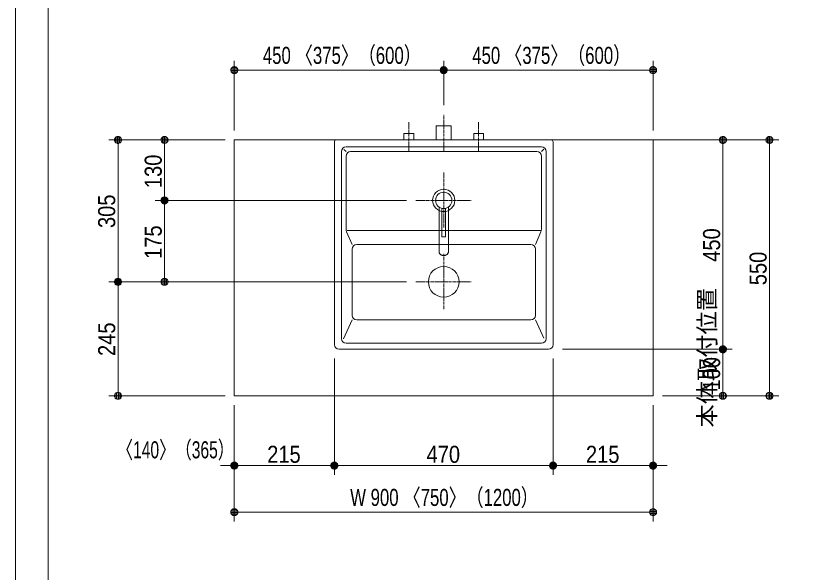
# Model space of a CAD drawing. Units: millimetres, scale not verified. Extents: x -6062 to 6062, y -3045 to 3045.
# Drawn here: x -5788 to -4108, y -799 to 397 of the extents above; entities that cross this region are included whole.
import ezdxf
from ezdxf.enums import TextEntityAlignment as Align

# ---------------------------------------------------------------- set-up
doc = ezdxf.new("R2010")
doc.units = ezdxf.units.MM
doc.header["$LTSCALE"] = 20
doc.linetypes.add('CHAIN1', pattern=[8, 5, -1, 1, -1])
for name, color, linetype, lineweight in [('0-0_1図面枠', 7, 'Continuous', 9), ('0-1_5ボウル・キャビネット', 7, 'Continuous', 9), ('0-2_2寸法-2', 7, 'Continuous', 9), ('0-3_0', 7, 'Continuous', 9), ('0-4_2寸法-1', 7, 'Continuous', 9), ('0-7_4給排水', 7, 'Continuous', 9)]:
    doc.layers.add(name, color=color, linetype=linetype, lineweight=lineweight)
doc.styles.add('ＭＳ Ｐゴシック', font='')
doc.styles.get('ＭＳ Ｐゴシック').set_extended_font_data('MS PGothic')

# ---------------------------------------------------------------- blocks, each defined once
blk = doc.blocks.new('グループ-2')
at = {"layer": '0-0_1図面枠'}
blk.add_lwpolyline([(-80000, 55400), (80000, 55400), (80000, -55400), (-80000, -55400)], close=True, dxfattribs=at)
blk = doc.blocks.new('図面枠')
at = {"layer": '0-0_1図面枠'}
blk.add_blockref('グループ-2', (0, 0), dxfattribs=at)
blk = doc.blocks.new('_Dot')
at = {"layer": '0-3_0'}
for p, q in [((-10, 0), (-20, 0)), ((9.78, 2), (-9.78, 2)), ((7.99, 6), (-7.99, 6)), ((9.16, -3.98), (-9.16, -3.98)), ((6, -7.98), (-6, -7.98))]:
    blk.add_line(p, q, dxfattribs=at)
for points in [[(10, 0), (9.92, 1.25), (9.69, 2.49), (9.3, 3.68), (8.76, 4.82), (8.09, 5.88), (7.29, 6.85), (6.37, 7.71), (5.36, 8.44), (4.26, 9.05), (3.09, 9.51), (1.87, 9.82), (0.63, 9.98), (-0.63, 9.98), (-1.87, 9.82), (-3.09, 9.51), (-4.26, 9.05), (-5.36, 8.44), (-6.37, 7.71), (-7.29, 6.85), (-8.09, 5.88), (-8.76, 4.82), (-9.3, 3.68), (-9.69, 2.49), (-9.92, 1.25), (-10, 0), (0, 0)], [(-10, 0), (-9.92, -1.25), (-9.69, -2.49), (-9.3, -3.68), (-8.76, -4.82), (-8.09, -5.88), (-7.29, -6.85), (-6.37, -7.71), (-5.36, -8.44), (-4.26, -9.05), (-3.09, -9.51), (-1.87, -9.82), (-0.63, -9.98), (0.63, -9.98), (1.87, -9.82), (3.09, -9.51), (4.26, -9.05), (5.36, -8.44), (6.37, -7.71), (7.29, -6.85), (8.09, -5.88), (8.76, -4.82), (9.3, -3.68), (9.69, -2.49), (9.92, -1.25), (10, 0), (0, 0)]]:
    blk.add_lwpolyline(points, close=True, dxfattribs=at)
blk = doc.blocks.new('グループ-6')
at = {"layer": '0-7_4給排水', "linetype": 'CHAIN1'}
blk.add_line((-61600, 2100), (-61600, 3700), dxfattribs=at)
at = {"layer": '0-7_4給排水'}
blk.add_lwpolyline([(-61920, 2600), (-61920, 3200), (-61280, 3200), (-61280, 2600)], dxfattribs=at)
blk = doc.blocks.new('グループ-12')
at = {"layer": '0-1_5ボウル・キャビネット'}
for p, q in [((-66300, 2520), (-66300, -6200)), ((-56980, 2600), (-66220, 2600)), ((-56900, -6200), (-56900, 2520)), ((-66000, 2100), (-66000, -5940)), ((-65800, 2100), (-65892.5, 2192.5)), ((-57400, 2300), (-65800, 2300)), ((-57600, 2100), (-65600, 2100)), ((-57400, 2100), (-57300, 2200)), ((-57200, -5940), (-57200, 2100)), ((-65800, 1900), (-65800, -1237.8)), ((-57400, -1237.8), (-57400, 1900)), ((-65754, -1300), (-57406.5, -1300)), ((-65775.3, -1357.1), (-65540, -1900)), ((-57660, -1900), (-57424.7, -1357.1)), ((-57860, -1900), (-65340, -1900)), ((-65540, -2100), (-65540, -4940)), ((-57660, -4940), (-57660, -2100)), ((-65914.6, -5954.3), (-65540, -5140)), ((-65340, -5140), (-57860, -5140)), ((-57660, -5140), (-57299.5, -5923.8)), ((-65800, -6140), (-57400, -6140)), ((-66100, -6400), (-57100, -6400))]:
    blk.add_line(p, q, dxfattribs=at)
at = {"layer": '0-1_5ボウル・キャビネット', "linetype": 'CHAIN1'}
for p, q in [((-61600, -2300), (-61600, -4700)), ((-62800, -3500), (-60400, -3500))]:
    blk.add_line(p, q, dxfattribs=at)
at = {"layer": '0-1_5ボウル・キャビネット'}
blk.add_circle((-61600, -3500), 660, dxfattribs=at)
for centre, radius, start, end in [((-66220, 2520), 80, 90, 180), ((-56980, 2520), 80, 0, 90), ((-65800, 2100), 200, 90, 180), ((-65600, 1900), 200, 90, 180), ((-57600, 1900), 200, 0, 90), ((-57400, 2100), 200, 0, 90), ((-65500, -1237.8), 300, 180, 203.42869), ((-57700, -1237.8), 300, 336.57131, 0), ((-65340, -2100), 200, 90, 180), ((-57860, -2100), 200, 0, 90), ((-65340, -4940), 200, 180, 270), ((-57860, -4940), 200, 270, 0), ((-65800, -5940), 200, 180, 270), ((-57400, -5940), 200, 270, 0), ((-66100, -6200), 200, 180, 270), ((-57100, -6200), 200, 270, 0)]:
    blk.add_arc(centre, radius, start, end, dxfattribs=at)
blk = doc.blocks.new('グループ-18')
at = {"layer": '0-7_4給排水', "linetype": 'CHAIN1'}
for p, q in [((-61600, 1200), (-61600, -1200)), ((-62800, 0), (-60400, 0))]:
    blk.add_line(p, q, dxfattribs=at)
at = {"layer": '0-7_4給排水'}
for points in [[(-61800, -287.2), (-61800, -2217.1), (-61799.2, -2230.8), (-61796.7, -2245), (-61792.3, -2259.2), (-61786, -2273.5), (-61777.7, -2287.4), (-61767.4, -2300.9), (-61755.3, -2313.6), (-61741.4, -2325.4), (-61726.1, -2336), (-61709.4, -2345.3), (-61691.9, -2353.2), (-61673.6, -2359.5), (-61655, -2364.4), (-61636.4, -2367.7), (-61618, -2369.7), (-61600, -2370.3), (-61582, -2369.7), (-61563.6, -2367.7), (-61545, -2364.4), (-61526.4, -2359.5), (-61508.1, -2353.2), (-61490.6, -2345.3), (-61473.9, -2336), (-61458.6, -2325.4), (-61444.7, -2313.6), (-61432.6, -2300.9), (-61422.3, -2287.4), (-61414, -2273.5), (-61407.7, -2259.2), (-61403.3, -2245), (-61400.8, -2230.8), (-61400, -2217.1), (-61400, -287.2)], [(-61680, -340.7), (-61680, -1560), (-61520, -1560), (-61520, -340.7)]]:
    blk.add_lwpolyline(points, dxfattribs=at)
for radius in [480, 350]:
    blk.add_circle((-61600, 0), radius, dxfattribs=at)
blk = doc.blocks.new('止水栓_平面_W75')
at = {"layer": '0-7_4給排水', "linetype": 'CHAIN1'}
for p, q in [((-1500, -500), (-1500, 780)), ((1500, -500), (1500, 780))]:
    blk.add_line(p, q, dxfattribs=at)
at = {"layer": '0-7_4給排水'}
for points in [[(-1710, 0), (-1710, 280), (-1290, 280), (-1290, 0)], [(1290, 0), (1290, 280), (1710, 280), (1710, 0)]]:
    blk.add_lwpolyline(points, dxfattribs=at)

msp = doc.modelspace()

# ---------------------------------------------------------------- linework, layer by layer
at = {"layer": '0-0_1図面枠'}
msp.add_line((-5717.5, 1750), (-5717.5, -2420), dxfattribs=at)
at = {"layer": '0-1_5ボウル・キャビネット'}
msp.add_lwpolyline([(-5317.5, 130), (-4417.5, 130), (-4417.5, -420), (-5317.5, -420)], close=True, dxfattribs=at)
at = {"layer": '0-2_2寸法-2'}
for p, q in [((-5317.5, -440), (-5317.5, -590)), ((-5102.5, -440), (-5102.5, -590)), ((-4632.5, -440), (-4632.5, -590)), ((-4417.5, -440), (-4417.5, -590)), ((-5332.51, -570), (-5347.51, -570)), ((-5102.5, -570), (-5317.5, -570)), ((-5087.49, -570), (-5072.49, -570)), ((-4647.51, -570), (-4662.51, -570)), ((-4632.5, -570), (-4417.5, -570)), ((-4402.49, -570), (-4387.49, -570))]:
    msp.add_line(p, q, dxfattribs=at)
at = {"layer": '0-4_2寸法-1'}
for p, q in [((-5317.5, 150), (-5317.5, 300)), ((-4867.5, 205), (-4867.5, 300)), ((-4867.5, 205), (-4867.5, 300)), ((-4417.5, 150), (-4417.5, 300)), ((-4882.51, 280), (-5302.49, 280)), ((-4852.49, 280), (-4432.51, 280)), ((-5487.5, 130), (-5587.5, 130)), ((-5337.5, 130), (-5487.5, 130)), ((-4612.5, 130), (-4247.5, 130)), ((-4247.5, 130), (-4147.5, 130)), ((-5567.5, -159.99), (-5567.5, 114.99)), ((-5467.5, 15.01), (-5467.5, 114.99)), ((-4267.5, -304.99), (-4267.5, 114.99)), ((-4167.5, -404.99), (-4167.5, 114.99)), ((-4947.5, 0), (-5487.5, 0)), ((-4947.5, 0), (-5487.5, 0)), ((-5467.5, -15.01), (-5467.5, -159.99)), ((-5487.5, -175), (-5587.5, -175)), ((-5487.5, -175), (-5587.5, -175)), ((-4947.5, -175), (-5487.5, -175)), ((-5567.5, -190.01), (-5567.5, -404.99)), ((-4612.5, -320), (-4247.5, -320)), ((-4397.5, -320), (-4247.5, -320)), ((-4267.5, -404.99), (-4267.5, -335.01)), ((-5102.5, -340), (-5102.5, -590)), ((-4632.5, -340), (-4632.5, -590)), ((-5337.5, -420), (-5587.5, -420)), ((-4397.5, -420), (-4247.5, -420)), ((-4247.5, -420), (-4147.5, -420)), ((-5317.5, -440), (-5317.5, -590)), ((-5102.5, -440), (-5102.5, -590)), ((-4632.5, -440), (-4632.5, -590)), ((-4417.5, -440), (-4417.5, -590)), ((-5302.49, -570), (-5117.51, -570)), ((-4647.51, -570), (-5087.49, -570)), ((-4617.49, -570), (-4432.51, -570)), ((-5317.5, -590), (-5317.5, -690)), ((-4417.5, -590), (-4417.5, -690)), ((-4432.51, -670), (-5302.49, -670))]:
    msp.add_line(p, q, dxfattribs=at)

# ---------------------------------------------------------------- block references
at = {"layer": '0-0_1図面枠', "xscale": 0.05, "yscale": 0.05}
msp.add_blockref('図面枠', (-1787.5, 0), dxfattribs=at)
at = {"layer": '0-1_5ボウル・キャビネット', "xscale": 0.05, "yscale": 0.05}
msp.add_blockref('グループ-12', (-1787.5, 0), dxfattribs=at)
at = {"layer": '0-2_2寸法-2', "xscale": 0.7503418, "yscale": 0.7503418}
for p in [(-5317.5, -570), (-4632.5, -570)]:
    msp.add_blockref('_Dot', p, dxfattribs=at)
at = {"layer": '0-2_2寸法-2', "xscale": 0.7503418, "yscale": 0.7503418, "rotation": 180}
for p in [(-5102.5, -570), (-4417.5, -570)]:
    msp.add_blockref('_Dot', p, dxfattribs=at)
at = {"layer": '0-4_2寸法-1', "xscale": 0.7503418, "yscale": 0.7503418}
for p, rotation in [((-5317.5, 280), 180), ((-4867.5, 280), 180), ((-5567.5, 130), 90), ((-5467.5, 130), 90), ((-4267.5, 130), 90), ((-4167.5, 130), 90), ((-5467.5, 0), 270), ((-5467.5, 0), 90), ((-5567.5, -175), 270), ((-5567.5, -175), 90), ((-5467.5, -175), 270), ((-4267.5, -320), 270), ((-4267.5, -320), 90), ((-5567.5, -420), 270), ((-4267.5, -420), 270), ((-4167.5, -420), 270), ((-5317.5, -570), 180), ((-5102.5, -570), 180), ((-4632.5, -570), 180), ((-5317.5, -670), 180)]:
    msp.add_blockref('_Dot', p, dxfattribs=dict(at, rotation=rotation))
for p in [(-4867.5, 280), (-4417.5, 280), (-5102.5, -570), (-4632.5, -570), (-4417.5, -570), (-4417.5, -670)]:
    msp.add_blockref('_Dot', p, dxfattribs=at)
at = {"layer": '0-7_4給排水', "xscale": 0.05, "yscale": 0.05}
for name, p in [('グループ-6', (-1787.5, 0)), ('止水栓_平面_W75', (-4867.5, 130)), ('グループ-18', (-1787.5, 0))]:
    msp.add_blockref(name, p, dxfattribs=at)

# ---------------------------------------------------------------- texts
at = {"layer": '0-2_2寸法-2', "style": 'ＭＳ Ｐゴシック'}
msp.add_text('本体取付位置', height=36.66, rotation=90, dxfattribs=at).set_placement((-4272.19, -488.14), align=Align.BOTTOM_LEFT)
at = {"layer": '0-2_2寸法-2', "style": 'ＭＳ Ｐゴシック', "width": 0.7}
msp.add_text('〈140〉（365）', height=36.69, dxfattribs=at).set_placement((-5570.2, -565.31), align=Align.BOTTOM_LEFT)
at = {"layer": '0-4_2寸法-1', "style": 'ＭＳ Ｐゴシック'}
for s, height, width, p in [('450 〈375〉（600）', 36.69, 0.75, (-5256.19, 282.35)), ('450 〈375〉（600）', 36.69, 0.75, (-4806.19, 282.35)), ('215', 36.66, 0.9, (-5246.89, -574.96)), ('470', 36.66, 0.9, (-4904.39, -574.96)), ('215', 36.66, 0.9, (-4561.89, -574.96)), ('W 900 〈750〉（1200）', 36.69, 0.75, (-5068.55, -667.65))]:
    msp.add_text(s, height=height, dxfattribs=dict(at, width=width)).set_placement(p, align=Align.BOTTOM_LEFT)
at = {"layer": '0-4_2寸法-1', "style": 'ＭＳ Ｐゴシック', "width": 0.9}
for s, p in [('130', (-5462.54, 26.39)), ('305', (-5562.54, -59.39)), ('175', (-5462.54, -125.72)), ('450', (-4262.54, -131.89)), ('550', (-4162.54, -182.28)), ('245', (-5562.44, -334.39)), ('100', (-4262.54, -408.61))]:
    msp.add_text(s, height=36.66, rotation=90, dxfattribs=at).set_placement(p, align=Align.BOTTOM_LEFT)

doc.saveas('drawing.dxf')
